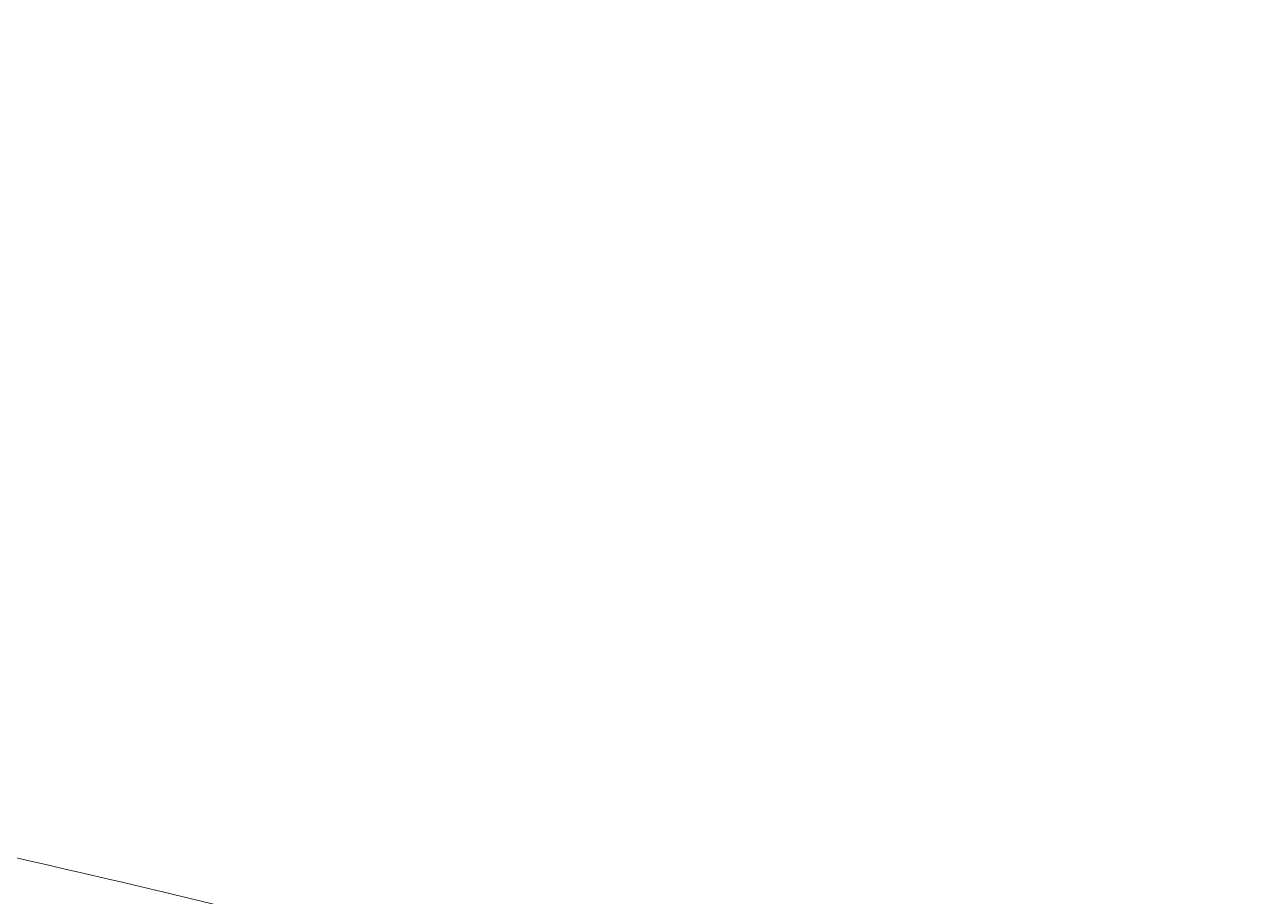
# Model space of a CAD drawing. Header units: centimetres. Extents: x -4.9 to 3.6, y -12.3 to 10.8.
# Drawn here: x -1.996 to -1.208, y 6.758 to 7.314 of the extents above; entities that cross this region are included whole.
import ezdxf

# ---------------------------------------------------------------- set-up
doc = ezdxf.new("R2010")
doc.units = ezdxf.units.CM
doc.header["$MEASUREMENT"] = 0
doc.layers.add('layer 1', color=7, linetype='Continuous')

msp = doc.modelspace()

# ---------------------------------------------------------------- linework, layer by layer
at = {"layer": 'layer 1', "color": 22, "lineweight": 9}
for points, knots in [([(-3.83629, 6.48527), (-3.80313, 6.56264), (-3.78655, 6.63999), (-3.78102, 6.72289), (-3.78102, 6.72289), (-3.73681, 6.7892), (-3.77551, 6.85553), (-3.72577, 6.92184), (-3.72577, 6.92184), (-3.71471, 6.97158), (-3.72577, 7.02132), (-3.69814, 7.06001), (-3.69814, 7.06001), (-3.69261, 7.11526), (-3.69261, 7.17606), (-3.65944, 7.22027), (-3.65944, 7.22027), (-3.59313, 7.24237), (-3.53233, 7.25343), (-3.46049, 7.27001), (-3.46049, 7.27001), (-3.19523, 7.31421), (-2.90234, 7.2479), (-2.67575, 7.12079), (-2.67575, 7.12079), (-2.53758, 7.04342), (-2.46574, 6.90527), (-2.36627, 6.80579), (-2.36627, 6.80579), (-2.24469, 6.7892), (-2.12864, 6.80026), (-2.00706, 6.78369), (-2.00706, 6.78369), (-1.74179, 6.72289), (-1.47652, 6.66211), (-1.27204, 6.47421), (-1.27204, 6.47421), (-1.27204, 6.47421), (-1.25547, 6.44657), (-1.25547, 6.44657), (-1.25547, 6.44657), (-1.25547, 6.23658), (-1.2389, 6.04867), (-1.2389, 5.83868), (-1.2389, 5.83868), (-1.22784, 5.80551), (-1.1781, 5.83315), (-1.15601, 5.80551), (-1.15601, 5.80551), (-1.0289, 5.695), (-0.85759, 5.65077), (-0.69731, 5.66183), (-0.69731, 5.66183), (-0.57573, 5.67841), (-0.46522, 5.7171), (-0.36574, 5.78894), (-0.36574, 5.78894), (-0.34364, 5.78894), (-0.32705, 5.77235), (-0.32705, 5.75578), (-0.32705, 5.75578), (-0.34915, 5.68394), (-0.43758, 5.66736), (-0.49285, 5.62867), (-0.49285, 5.62867), (-0.6918, 5.5734), (-0.91285, 5.56789), (-1.0897, 5.67288), (-1.0897, 5.67288), (-1.13391, 5.71157), (-1.18916, 5.7392), (-1.22784, 5.75578), (-1.22784, 5.75578), (-1.24994, 5.72261), (-1.23337, 5.695), (-1.23337, 5.66183), (-1.23337, 5.66183), (-1.14495, 5.66183), (-1.06207, 5.60656), (-0.97916, 5.57893), (-0.97916, 5.57893), (-0.77468, 5.50709), (-0.526, 5.54577), (-0.34364, 5.6342), (-0.34364, 5.6342), (-0.32152, 5.62314), (-0.32152, 5.58999), (-0.33258, 5.5734), (-0.33258, 5.5734), (-0.59784, 5.40209), (-0.97363, 5.45182), (-1.22784, 5.61209), (-1.22784, 5.61209), (-1.24994, 5.56789), (-1.21679, 5.51262), (-1.261, 5.47946), (-1.261, 5.47946), (-1.261, 5.45182), (-1.261, 5.41314), (-1.29415, 5.40762), (-1.29415, 5.40762), (-1.33837, 5.40209), (-1.30521, 5.45735), (-1.32178, 5.47393), (-1.32178, 5.47393), (-1.36047, 5.49052), (-1.366, 5.54025), (-1.41021, 5.54025), (-1.41021, 5.54025), (-1.43232, 5.5734), (-1.42679, 5.61209), (-1.44336, 5.63973), (-1.44336, 5.63973), (-1.5981, 5.86078), (-1.84126, 5.97683), (-2.10101, 5.99894), (-2.10101, 5.99894), (-2.27785, 6.00999), (-2.46023, 6.00446), (-2.63155, 5.9713), (-2.63155, 5.9713), (-2.69786, 5.98236), (-2.67022, 6.06526), (-2.71443, 6.0929), (-2.71443, 6.0929), (-2.92997, 6.3471), (-3.23944, 6.61237), (-3.58207, 6.49078), (-3.58207, 6.49078), (-3.6705, 6.44657), (-3.78655, 6.42447), (-3.82525, 6.31395), (-3.82525, 6.31395), (-3.83629, 6.30289), (-3.85839, 6.30289), (-3.86945, 6.31395), (-3.86945, 6.31395), (-3.93576, 6.37473), (-3.84182, 6.43), (-3.83629, 6.48527)], [0, 0, 0, 0, 0.028571, 0.028571, 0.028571, 0.028571, 0.057143, 0.057143, 0.057143, 0.057143, 0.085714, 0.085714, 0.085714, 0.085714, 0.114286, 0.114286, 0.114286, 0.114286, 0.142857, 0.142857, 0.142857, 0.142857, 0.171429, 0.171429, 0.171429, 0.171429, 0.2, 0.2, 0.2, 0.2, 0.228571, 0.228571, 0.228571, 0.228571, 0.257143, 0.257143, 0.257143, 0.257143, 0.285714, 0.285714, 0.285714, 0.285714, 0.314286, 0.314286, 0.314286, 0.314286, 0.342857, 0.342857, 0.342857, 0.342857, 0.371429, 0.371429, 0.371429, 0.371429, 0.4, 0.4, 0.4, 0.4, 0.428571, 0.428571, 0.428571, 0.428571, 0.457143, 0.457143, 0.457143, 0.457143, 0.485714, 0.485714, 0.485714, 0.485714, 0.514286, 0.514286, 0.514286, 0.514286, 0.542857, 0.542857, 0.542857, 0.542857, 0.571429, 0.571429, 0.571429, 0.571429, 0.6, 0.6, 0.6, 0.6, 0.628571, 0.628571, 0.628571, 0.628571, 0.657143, 0.657143, 0.657143, 0.657143, 0.685714, 0.685714, 0.685714, 0.685714, 0.714286, 0.714286, 0.714286, 0.714286, 0.742857, 0.742857, 0.742857, 0.742857, 0.771429, 0.771429, 0.771429, 0.771429, 0.8, 0.8, 0.8, 0.8, 0.828571, 0.828571, 0.828571, 0.828571, 0.857143, 0.857143, 0.857143, 0.857143, 0.885714, 0.885714, 0.885714, 0.885714, 0.914286, 0.914286, 0.914286, 0.914286, 0.942857, 0.942857, 0.942857, 0.942857, 0.971429, 0.971429, 0.971429, 0.971429, 1, 1, 1, 1]), ([(-3.51023, 7.01579), (-3.40524, 7.03238), (-3.31128, 7.06553), (-3.20629, 7.03238), (-3.20629, 7.03238), (-2.99628, 7.01579), (-2.79733, 6.93843), (-2.63706, 6.78369), (-2.63706, 6.78369), (-2.5597, 6.69526), (-2.50997, 6.57921), (-2.38286, 6.57368), (-2.38286, 6.57368), (-1.99047, 6.57368), (-1.63127, 6.49078), (-1.32178, 6.28632), (-1.32178, 6.28632), (-1.30521, 6.26421), (-1.31074, 6.24209), (-1.31627, 6.21999), (-1.31627, 6.21999), (-1.31627, 6.21999), (-1.32731, 6.21447), (-1.32731, 6.21447), (-1.32731, 6.21447), (-1.53179, 6.35263), (-1.75837, 6.41894), (-1.98496, 6.49078), (-1.98496, 6.49078), (-2.13417, 6.51841), (-2.30549, 6.54052), (-2.46574, 6.52394), (-2.46574, 6.52394), (-2.65918, 6.7892), (-2.95207, 6.96054), (-3.28365, 6.98264), (-3.28365, 6.98264), (-3.41076, 6.98815), (-3.51576, 6.97158), (-3.63181, 6.93843), (-3.63181, 6.93843), (-3.64287, 6.93843), (-3.65393, 6.9108), (-3.65944, 6.9329), (-3.65944, 6.9329), (-3.6263, 6.97158), (-3.55997, 6.99921), (-3.51023, 7.01579)], [0, 0, 0, 0, 0.083333, 0.083333, 0.083333, 0.083333, 0.166667, 0.166667, 0.166667, 0.166667, 0.25, 0.25, 0.25, 0.25, 0.333333, 0.333333, 0.333333, 0.333333, 0.416667, 0.416667, 0.416667, 0.416667, 0.5, 0.5, 0.5, 0.5, 0.583333, 0.583333, 0.583333, 0.583333, 0.666667, 0.666667, 0.666667, 0.666667, 0.75, 0.75, 0.75, 0.75, 0.833333, 0.833333, 0.833333, 0.833333, 0.916667, 0.916667, 0.916667, 0.916667, 1, 1, 1, 1])]:
    msp.add_open_spline(points, degree=3, knots=knots, dxfattribs=at)

doc.saveas('drawing.dxf')
